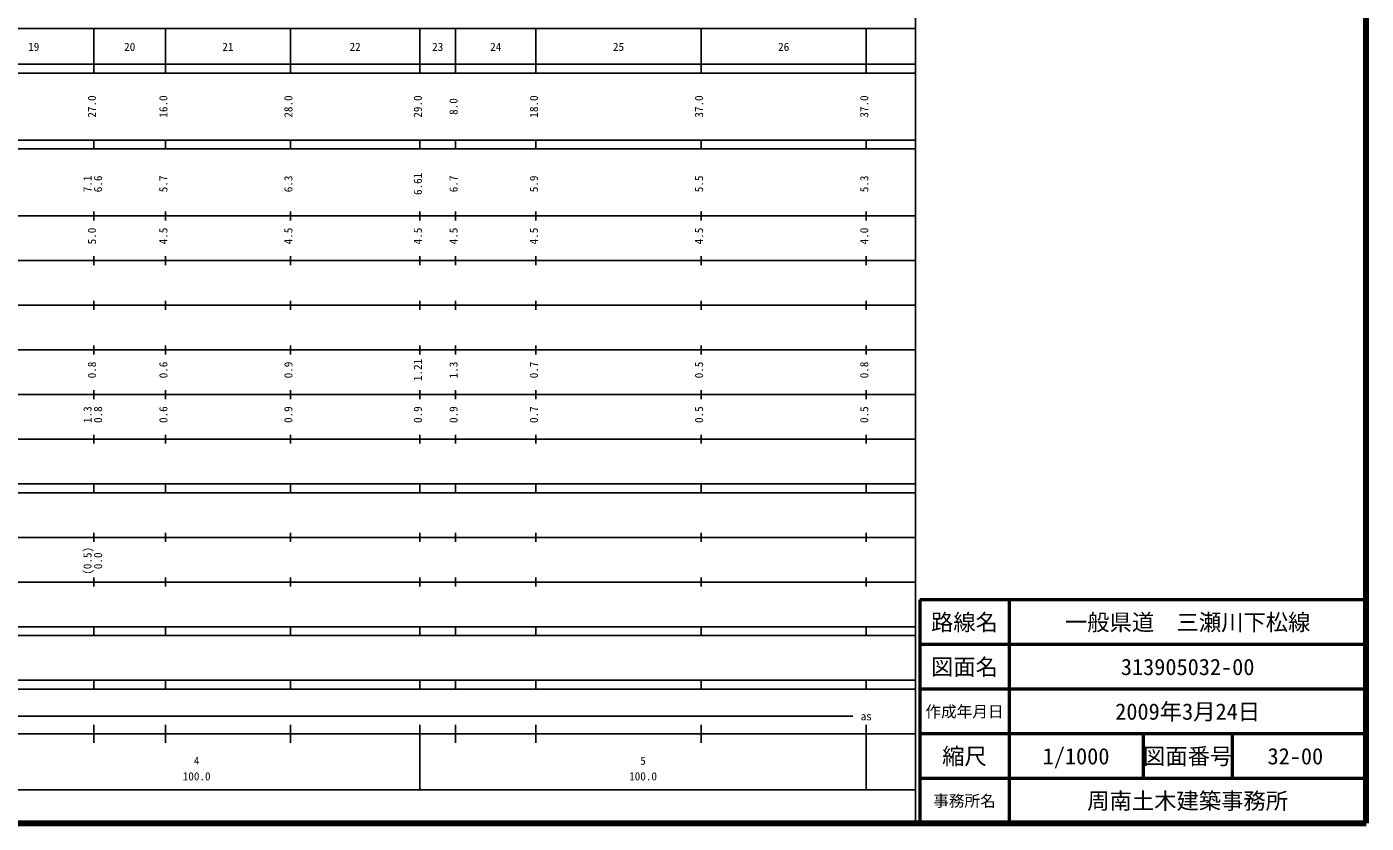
# Model space of a CAD drawing. Units: millimetres on the paper, enlarged 1000 times. Extents: x 40000 to 680000, y 20000 to 380000.
# Drawn here: x 379945 to 680000, y 20000 to 198357 of the extents above; entities that cross this region are included whole.
import ezdxf
from ezdxf.enums import TextEntityAlignment as Align

# ---------------------------------------------------------------- set-up
doc = ezdxf.new("R2010")
doc.units = ezdxf.units.MM
doc.header["$LTSCALE"] = 1000
for name, color, linetype, lineweight in [('M-TTL', 2, 'Continuous', 140), ('M-TTL-BAND', 7, 'Continuous', 25), ('M-TTL-FRAM', 2, 'Continuous', 50), ('M-TTL-LINE', 7, 'Continuous', 50)]:
    doc.layers.add(name, color=color, linetype=linetype, lineweight=lineweight)
doc.layers.add('M-TTL-TXT', color=7, linetype='Continuous')
doc.styles.add('ＭＳ ゴシック', font='')
doc.styles.get('ＭＳ ゴシック').set_extended_font_data('MS Gothic')

msp = doc.modelspace()

# ---------------------------------------------------------------- linework, layer by layer
at = {"layer": 'M-TTL'}
for p, q in [((680000, 20000), (680000, 380000)), ((40000, 20000), (680000, 20000))]:
    msp.add_line(p, q, dxfattribs=at)
at = {"layer": 'M-TTL-BAND'}
for p, q in [((579000, 20000), (579000, 370000)), ((68000, 198000), (579000, 198000)), ((395000, 188000), (395000, 198000)), ((411000, 188000), (411000, 198000)), ((439000, 188000), (439000, 198000)), ((468000, 188000), (468000, 198000)), ((476000, 188000), (476000, 198000)), ((494000, 188000), (494000, 198000)), ((531000, 188000), (531000, 198000)), ((568000, 188000), (568000, 198000)), ((40000, 190000), (579000, 190000)), ((40000, 188000), (579000, 188000)), ((40000, 173000), (579000, 173000)), ((395000, 171000), (395000, 173000)), ((411000, 171000), (411000, 173000)), ((439000, 171000), (439000, 173000)), ((468000, 171000), (468000, 173000)), ((476000, 171000), (476000, 173000)), ((494000, 171000), (494000, 173000)), ((531000, 171000), (531000, 173000)), ((568000, 171000), (568000, 173000)), ((40000, 171000), (579000, 171000)), ((395000, 155000), (395000, 157000)), ((411000, 155000), (411000, 157000)), ((439000, 155000), (439000, 157000)), ((468000, 155000), (468000, 157000)), ((476000, 155000), (476000, 157000)), ((494000, 155000), (494000, 157000)), ((531000, 155000), (531000, 157000)), ((568000, 155000), (568000, 157000)), ((40000, 156000), (579000, 156000)), ((46000, 146000), (579000, 146000)), ((395000, 145000), (395000, 147000)), ((411000, 145000), (411000, 147000)), ((439000, 145000), (439000, 147000)), ((468000, 145000), (468000, 147000)), ((476000, 145000), (476000, 147000)), ((494000, 145000), (494000, 147000)), ((531000, 145000), (531000, 147000)), ((568000, 145000), (568000, 147000)), ((52000, 136000), (579000, 136000)), ((395000, 135000), (395000, 137000)), ((411000, 135000), (411000, 137000)), ((439000, 135000), (439000, 137000)), ((468000, 135000), (468000, 137000)), ((476000, 135000), (476000, 137000)), ((494000, 135000), (494000, 137000)), ((531000, 135000), (531000, 137000)), ((568000, 135000), (568000, 137000)), ((395000, 125000), (395000, 127000)), ((411000, 125000), (411000, 127000)), ((439000, 125000), (439000, 127000)), ((468000, 125000), (468000, 127000)), ((476000, 125000), (476000, 127000)), ((494000, 125000), (494000, 127000)), ((531000, 125000), (531000, 127000)), ((568000, 125000), (568000, 127000)), ((46000, 126000), (579000, 126000)), ((52000, 116000), (579000, 116000)), ((395000, 115000), (395000, 117000)), ((411000, 115000), (411000, 117000)), ((439000, 115000), (439000, 117000)), ((468000, 115000), (468000, 117000)), ((476000, 115000), (476000, 117000)), ((494000, 115000), (494000, 117000)), ((531000, 115000), (531000, 117000)), ((568000, 115000), (568000, 117000)), ((46000, 106000), (579000, 106000)), ((395000, 105000), (395000, 107000)), ((411000, 105000), (411000, 107000)), ((439000, 105000), (439000, 107000)), ((468000, 105000), (468000, 107000)), ((476000, 105000), (476000, 107000)), ((494000, 105000), (494000, 107000)), ((531000, 105000), (531000, 107000)), ((568000, 105000), (568000, 107000)), ((40000, 96000), (579000, 96000)), ((40000, 94000), (579000, 94000)), ((395000, 94000), (395000, 96000)), ((411000, 94000), (411000, 96000)), ((439000, 94000), (439000, 96000)), ((468000, 94000), (468000, 96000)), ((476000, 94000), (476000, 96000)), ((494000, 94000), (494000, 96000)), ((531000, 94000), (531000, 96000)), ((568000, 94000), (568000, 96000)), ((395000, 83000), (395000, 85000)), ((411000, 83000), (411000, 85000)), ((439000, 83000), (439000, 85000)), ((468000, 83000), (468000, 85000)), ((476000, 83000), (476000, 85000)), ((494000, 83000), (494000, 85000)), ((531000, 83000), (531000, 85000)), ((568000, 83000), (568000, 85000)), ((49000, 84000), (579000, 84000)), ((40000, 74000), (579000, 74000)), ((395000, 73000), (395000, 75000)), ((411000, 73000), (411000, 75000)), ((439000, 73000), (439000, 75000)), ((468000, 73000), (468000, 75000)), ((476000, 73000), (476000, 75000)), ((494000, 73000), (494000, 75000)), ((531000, 73000), (531000, 75000)), ((568000, 73000), (568000, 75000)), ((40000, 64000), (579000, 64000)), ((395000, 62000), (395000, 64000)), ((411000, 62000), (411000, 64000)), ((439000, 62000), (439000, 64000)), ((468000, 62000), (468000, 64000)), ((476000, 62000), (476000, 64000)), ((494000, 62000), (494000, 64000)), ((531000, 62000), (531000, 64000)), ((568000, 62000), (568000, 64000)), ((40000, 62000), (579000, 62000)), ((40000, 52000), (579000, 52000)), ((395000, 50000), (395000, 52000)), ((411000, 50000), (411000, 52000)), ((439000, 50000), (439000, 52000)), ((468000, 50000), (468000, 52000)), ((476000, 50000), (476000, 52000)), ((494000, 50000), (494000, 52000)), ((531000, 50000), (531000, 52000)), ((568000, 50000), (568000, 52000)), ((40000, 50000), (579000, 50000)), ((71000, 44000), (565000, 44000)), ((40000, 40000), (579000, 40000)), ((395000, 38000), (395000, 42000)), ((411000, 38000), (411000, 42000)), ((439000, 38000), (439000, 42000)), ((468000, 27500), (468000, 42000)), ((476000, 38000), (476000, 42000)), ((494000, 38000), (494000, 42000)), ((531000, 38000), (531000, 42000)), ((568000, 27500), (568000, 42000)), ((68000, 27500), (579000, 27500))]:
    msp.add_line(p, q, dxfattribs=at)
at = {"layer": 'M-TTL-FRAM'}
for p, q in [((680000, 70000), (580000, 70000)), ((580000, 70000), (580000, 20000))]:
    msp.add_line(p, q, dxfattribs=at)
at = {"layer": 'M-TTL-LINE'}
for p, q in [((600000, 70000), (600000, 20000)), ((680000, 60000), (580000, 60000)), ((680000, 50000), (580000, 50000)), ((680000, 40000), (580000, 40000)), ((630000, 40000), (630000, 30000)), ((650000, 40000), (650000, 30000)), ((680000, 30000), (580000, 30000))]:
    msp.add_line(p, q, dxfattribs=at)

# ---------------------------------------------------------------- texts
at = {"layer": 'M-TTL-BAND', "style": 'ＭＳ ゴシック'}
for s, p in [('19', (381500, 192405)), ('20', (403000, 192405)), ('21', (425000, 192405)), ('22', (453500, 192405)), ('23', (472000, 192405)), ('24', (485000, 192405)), ('25', (512500, 192405)), ('26', (549500, 192405)), ('as', (568000, 42500)), ('4', (418000, 32523)), ('5', (518000, 32523)), ('100.0', (418000, 29033)), ('100.0', (518000, 29033))]:
    msp.add_text(s, height=1833, dxfattribs=at).set_placement(p, align=Align.BOTTOM_CENTER)
for s, p in [('27.0', (396000, 180500)), ('16.0', (412000, 180500)), ('28.0', (440000, 180500)), ('29.0', (469000, 180500)), ('8.0', (477000, 180500)), ('18.0', (495000, 180500)), ('37.0', (532000, 180500)), ('37.0', (569000, 180500)), ('6.61', (469000, 163174)), ('7.1', (395000, 163174)), ('6.6', (397370, 163174)), ('5.7', (412000, 163174)), ('6.3', (440000, 163174)), ('6.7', (477000, 163174)), ('5.9', (495000, 163174)), ('5.5', (532000, 163174)), ('5.3', (569000, 163174)), ('5.0', (396000, 151500)), ('4.5', (412000, 151500)), ('4.5', (440000, 151500)), ('4.5', (469000, 151500)), ('4.5', (477000, 151500)), ('4.5', (495000, 151500)), ('4.5', (532000, 151500)), ('4.0', (569000, 151500)), ('0.8', (396000, 121500)), ('0.6', (412000, 121500)), ('0.9', (440000, 121500)), ('1.21', (469000, 121500)), ('1.3', (477000, 121500)), ('0.7', (495000, 121500)), ('0.5', (532000, 121500)), ('0.8', (569000, 121500)), ('1.3', (395000, 111500)), ('0.8', (397370, 111500)), ('0.6', (412000, 111500)), ('0.9', (440000, 111500)), ('0.9', (469000, 111500)), ('0.9', (477000, 111500)), ('0.7', (495000, 111500)), ('0.5', (532000, 111500)), ('0.5', (569000, 111500)), ('(0.5)', (395000, 78764)), ('0.0', (397370, 78764))]:
    msp.add_text(s, height=1833, rotation=90, dxfattribs=at).set_placement(p, align=Align.BOTTOM_CENTER)
at = {"layer": 'M-TTL-TXT', "style": 'ＭＳ ゴシック'}
for s, height, p in [('路線名', 3666, (590000, 65000)), ('路線名', 3666, (590000, 65000)), ('一般県道\u3000三瀬川下松線', 3666, (640000, 65000)), ('図面名', 3666, (590000, 55000)), ('図面名', 3666, (590000, 55000)), ('313905032-00', 3666, (640000, 55000)), ('作成年月日', 2566, (590000, 45000)), ('作成年月日', 2566, (590000, 45000)), ('2009年3月24日', 3666, (640000, 45000)), ('縮尺', 3666, (590000, 35000)), ('縮尺', 3666, (590000, 35000)), ('1/1000', 3666, (615000, 35000)), ('図面番号', 3666, (640000, 35000)), ('図面番号', 3666, (640000, 35000)), ('32-00', 3666, (664125, 35000)), ('周南土木建築事務所', 3666, (640000, 25000)), ('事務所名', 2566, (590000, 25000)), ('事務所名', 2566, (590000, 25000))]:
    msp.add_text(s, height=height, dxfattribs=at).set_placement(p, align=Align.MIDDLE_CENTER)

doc.saveas('drawing.dxf')
